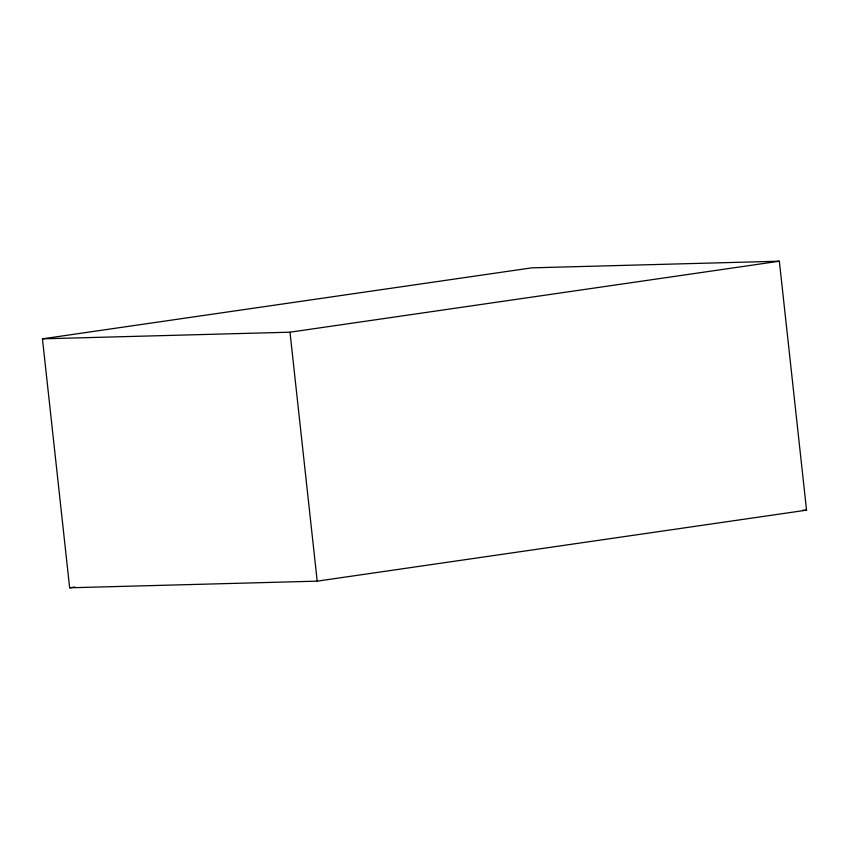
<?xml version="1.0" encoding="UTF-8"?>
<svg xmlns="http://www.w3.org/2000/svg" width="849" height="849" viewBox="0 0 849 849"><rect width="100%" height="100%" fill="white"/><g stroke="black" fill="none" stroke-linecap="round" stroke-linejoin="round"><path stroke-width="1.27" d="M42.45 338.836L531.803 267.849L779.35 261.205L806.55 510.164L317.197 581.151L69.65 587.795L42.45 338.836L289.997 332.192L779.35 261.205M69.65 587.795L74.903 587.03M802.581 510.27L806.55 510.164M289.997 332.192L317.197 581.151"/></g></svg>
